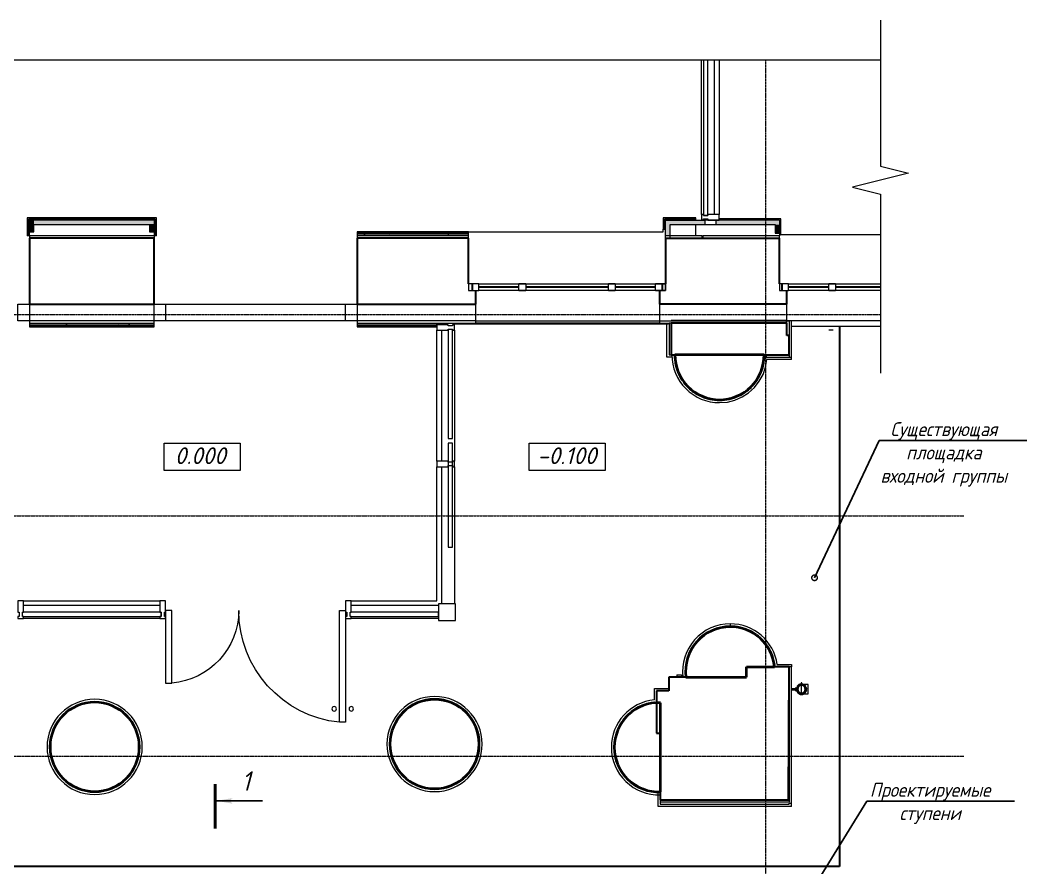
# Model space of a CAD drawing. Header units: millimetres. Extents: x 504091 to 2165846, y 135022 to 442887.
# Drawn here: x 1044380 to 1053380, y 255211 to 262792 of the extents above; entities that cross this region are included whole.
import ezdxf
from ezdxf import colors
from ezdxf.entities.mleader import LeaderData, LeaderLine
from ezdxf.math import Vec2, Vec3

# ---------------------------------------------------------------- set-up
doc = ezdxf.new("R2010")
doc.units = ezdxf.units.MM
doc.linetypes.add('ADSK_Линия сетки', pattern=[25, 20, -2.5, 0, -2.5])
doc.linetypes.add('осеваяX2', pattern=[4, 2.5, -0.5, 0.5, -0.5])
for name, color, linetype, lineweight in [('+АР_Вспомогательная', 7, 'Continuous', 9), ('_ Окна', 7, 'Continuous', 30), ('Аннотация', 7, 'Continuous', 9), ('Витраж', 7, 'Continuous', 9), ('Двери', 7, 'Continuous', 20), ('Колонны', 7, 'Continuous', 18), ('Лестницы', 7, 'Continuous', 18), ('Обобщенные модели', 7, 'Continuous', 18), ('Ограждение', 7, 'Continuous', 18), ('Окна', 7, 'Continuous', 18), ('Оси', 165, 'осеваяX2', 13), ('отметки', 7, 'Continuous', 20), ('Панели витража', 7, 'Continuous', 9), ('Перекрытие', 7, 'Continuous', 18), ('Размер', 7, 'Continuous', 13), ('Стены внутренние', 7, 'Continuous', 18), ('Стены наружные', 7, 'Continuous', 18), ('Стены несущие', 7, 'Continuous', 30), ('Стены отделка', 7, 'Continuous', 30), ('Стены штриховка', 7, 'Continuous', 18)]:
    doc.layers.add(name, color=color, linetype=linetype, lineweight=lineweight)
doc.layers.add('PS_Обозначения', color=7, linetype='Continuous')
doc.layers.add('ВСПОМОГАТЕЛЬНЫЙ', color=52, linetype='Continuous', lineweight=5, plot=False)
doc.layers.add('Линии', color=7, linetype='Continuous', lineweight=9, true_color=0x00a600)
doc.styles.add('GOST 2.304_new', font='isocpeur.ttf', dxfattribs={"width": 0.9, "oblique": 15})
pattern_1 = [(0, (1020494.34, 258365.19), (406.4, 101.6), [33.528, -271.272, 33.528, -271.272, -1625.6]), (0, (1020494.34, 258365.19), (406.4, 101.6), [-609.6, 33.528, -576.072, 33.528, -271.272, -711.2]), (0, (1020494.34, 258365.19), (406.4, 101.6), [-1524, 33.528, -169.672, 33.528, -474.472]), (120, (1020646.74, 258415.99), (-291.18818, 301.15272), [33.528, -271.272, 33.528, -271.272, -1625.6]), (120, (1020646.74, 258415.99), (-291.18818, 301.15272), [-609.6, 33.528, -576.072, 33.528, -271.272, -711.2]), (120, (1020646.74, 258415.99), (-291.18818, 301.15272), [-1524, 33.528, -169.672, 33.528, -474.472]), (240, (1020697.54, 258619.19), (-115.21182, -402.75272), [33.528, -271.272, 33.528, -271.272, -1625.6]), (240, (1020697.54, 258619.19), (-115.21182, -402.75272), [-609.6, 33.528, -576.072, 33.528, -271.272, -711.2]), (240, (1020697.54, 258619.19), (-115.21182, -402.75272), [-1524, 33.528, -169.672, 33.528, -474.472])]

# ---------------------------------------------------------------- blocks, each defined once
blk = doc.blocks.new('Системная панель - Стекло - 40мм-4289807-План 1-го этажа')
at = {"layer": 'Панели витража', "lineweight": 18}
for p, q in [((465, 40), (-465, 40)), ((-465, 40), (-465, 0)), ((-465, 0), (465, 0)), ((465, 0), (465, 40))]:
    blk.add_line(p, q, dxfattribs=at)
blk = doc.blocks.new('Квадратный угловой импост - 150х150 мм-6453345-План 1-го этажа')
at = {"layer": 'Витраж', "lineweight": 18}
for p, q in [((-25, 25), (125, 25)), ((-25, -125), (-25, 25)), ((125, 25), (125, -125)), ((125, -125), (-25, -125))]:
    blk.add_line(p, q, dxfattribs=at)
blk = doc.blocks.new('Прямоугольный импост - Импост структурный с накладкой - 160мм-4289808-План 1-го этажа')
at = {"layer": 'Витраж', "lineweight": 18}
for p, q in [((-50, 0), (-50, 17)), ((-50, 17), (0, 17)), ((-40, 0), (-50, 0)), ((-40, -40), (-40, 0)), ((0, 0), (-10, 0)), ((-10, 0), (-10, -40)), ((0, 17), (0, 0)), ((-50, -140), (-50, -40)), ((-50, -40), (-40, -40)), ((-10, -40), (0, -40)), ((0, -40), (0, -140)), ((0, -140), (-50, -140))]:
    blk.add_line(p, q, dxfattribs=at)
blk = doc.blocks.new('Системная панель - Стекло - 40мм-4289809-План 1-го этажа')
at = {"layer": 'Панели витража', "lineweight": 18}
for p, q in [((487.5, 40), (-487.5, 40)), ((-487.5, 40), (-487.5, 0)), ((-487.5, 0), (487.5, 0)), ((487.5, 0), (487.5, 40))]:
    blk.add_line(p, q, dxfattribs=at)
blk = doc.blocks.new('Прямоугольный импост - Импост структурный с накладкой - 160мм-6453342-План 1-го этажа')
at = {"layer": 'Витраж', "lineweight": 18}
for p, q in [((-25, 0), (-25, 17)), ((-25, 17), (25, 17)), ((-15, 0), (-25, 0)), ((-15, -40), (-15, 0)), ((25, 0), (15, 0)), ((15, 0), (15, -40)), ((25, 17), (25, 0)), ((-25, -140), (-25, -40)), ((-25, -40), (-15, -40)), ((15, -40), (25, -40)), ((25, -40), (25, -140)), ((25, -140), (-25, -140))]:
    blk.add_line(p, q, dxfattribs=at)
blk = doc.blocks.new('Прямоугольный импост - Импост структурный с накладкой - 160мм-4289652-План 1-го этажа')
at = {"layer": 'Витраж', "lineweight": 18}
for p, q in [((-25, 0), (-25, 17)), ((-25, 17), (25, 17)), ((-15, 0), (-25, 0)), ((-15, -40), (-15, 0)), ((25, 0), (15, 0)), ((15, 0), (15, -40)), ((25, 17), (25, 0)), ((-25, -140), (-25, -40)), ((-25, -40), (-15, -40)), ((15, -40), (25, -40)), ((25, -40), (25, -140)), ((25, -140), (-25, -140))]:
    blk.add_line(p, q, dxfattribs=at)
blk = doc.blocks.new('Прямоугольный импост - Импост структурный с накладкой - 160мм-687475-План 1-го этажа')
at = {"layer": 'Витраж', "lineweight": 18}
for p, q in [((-50, 0), (-50, 17)), ((-50, 17), (0, 17)), ((-40, 0), (-50, 0)), ((-40, -40), (-40, 0)), ((0, 0), (-10, 0)), ((-10, 0), (-10, -40)), ((0, 17), (0, 0)), ((-50, -140), (-50, -40)), ((-50, -40), (-40, -40)), ((-10, -40), (0, -40)), ((0, -40), (0, -140)), ((0, -140), (-50, -140))]:
    blk.add_line(p, q, dxfattribs=at)
blk = doc.blocks.new('TN_ПВС 125-82_Водосточная труба - TN_ПВС 125-82_Водосточная труба-2851611-План 1-го этажа')
at = {"layer": 'Обобщенные модели', "lineweight": 9}
h = blk.add_hatch(dxfattribs=at)
h.set_pattern_fill('FP_22', color=256, style=0, pattern_type=2)
h.set_pattern_definition([(135, (-1556.57, -30870.17), (-106.066, -106.066), [])])
h.paths.add_polyline_path([(41, 0), (38.8, 8.6), (34.4, 21.8), (19.4, 35.9), (-0.7, 40.9), (-22, 34.1), (-35.9, 19.4), (-40.5, -2.2), (-35.1, -21.1), (-19.4, -35.9), (0.7, -40.9), (21.1, -35.1), (35.9, -19.4), (40.9, -0.4)])
h.paths.add_polyline_path([(38.8, 0), (32.5, -20.5), (19.4, -33.6), (-1.7, -38.4), (-20.5, -32.5), (-33.6, -19.4), (-38.8, 0), (-32.5, 20.6), (-19.4, 33.6), (0, 38.8), (21, 32), (33.9, 18.4), (37.7, 4.2)])
at = {"layer": 'Обобщенные модели', "lineweight": 40}
for radius, start, end in [(41.1, 151.07109, 178.92891), (38.8, 0, 180), (38.8, 180, 0), (41.1, 121.07109, 148.92891), (41.1, 91.07109, 118.92891), (41.1, 61.07109, 88.92891), (41.1, 31.07109, 58.92891), (41.1, 1.07109, 28.92891), (41.1, 181.07109, 208.92891), (41.1, 211.07109, 238.92891), (41.1, 241.07109, 268.92891), (41.1, 271.07109, 298.92891), (41.1, 301.07109, 328.92891), (41.1, 331.07109, 358.92891)]:
    blk.add_arc((0, 0), radius, start, end, dxfattribs=at)
blk = doc.blocks.new('_ Хомут универсальный - _ Хомут универсальный-2851612-План 1-го этажа')
at = {"layer": 'Обобщенные модели'}
for p, q in [((-43.2, 2.1), (-56.9, 2.1)), ((-56.9, 2.1), (-56.9, -2.5)), ((-56.9, -2.5), (-43.2, -2.5)), ((-10, -42.1), (-10, -56.8)), ((-10, -56.8), (10, -56.8)), ((-5, -56.8), (-5, -93.3)), ((5, -93.3), (5, -56.8)), ((10, -56.8), (10, -42.2)), ((-5, -93.3), (5, -93.3))]:
    blk.add_line(p, q, dxfattribs=at)
for centre, radius, start, end in [((0, -0.1), 43.3, 283.41294, 177.00802), ((0, 0), 41, 0, 180), ((0, 0), 43.3, 183.31014, 256.65277), ((0, 0), 41, 180, 360)]:
    blk.add_arc(centre, radius, start, end, dxfattribs=at)
blk = doc.blocks.new('_ Водосточный слив с хомутом универсальным - _ Водосточный слив с хомутом универсальным-2862680-План 1-го этажа')
at = {"layer": 'Обобщенные модели'}
for p, q in [((-13.7, 41.1), (-61, 41.1)), ((0, 38.8), (0, -38.8)), ((0, 38.8), (0, -38.8)), ((-61, -41.1), (-13.7, -41.1))]:
    blk.add_line(p, q, dxfattribs=at)
at = {"layer": 'Обобщенные модели', "flags": 128}
blk.add_lwpolyline([(-61, 41.1), (-61, 39.9), (-61, 36.4), (-61, 30.8), (-61, 23.3), (-61, 14.6), (-61, 5), (-61, -5), (-61, -14.6), (-61, -23.3), (-61, -30.8), (-61, -36.4), (-61, -39.9), (-61, -41.1)], dxfattribs=at)
at = {"layer": 'Обобщенные модели'}
for start, end in [(13.28397, 180), (180, 267.21989), (273.32274, 346.71603)]:
    blk.add_arc((0, 0), 43.6, start, end, dxfattribs=at)
blk = doc.blocks.new('окно трехпол с фрамугой - 1740 и 1760 -2300_h___нов_ ок1-V47-План 1-го этажа')
at = {"layer": '_ Окна', "lineweight": 18}
for p, q in [((-880, 115), (-880, 175)), ((-880, 175), (-790, 175)), ((-790, 115), (-880, 115)), ((-790, 175), (-790, 115)), ((-430, 115), (-430, 175)), ((-430, 175), (-370, 175)), ((-370, 115), (-430, 115)), ((-370, 175), (-370, 115)), ((370, 115), (370, 175)), ((370, 175), (430, 175)), ((430, 115), (370, 115)), ((430, 175), (430, 115)), ((790, 175), (790, 115)), ((880, 175), (790, 175)), ((790, 115), (880, 115)), ((880, 115), (880, 175))]:
    blk.add_line(p, q, dxfattribs=at)
at = {"layer": '_ Окна'}
for p, q in [((-850, 115), (-850, 175)), ((-790, 145), (-430, 145)), ((-370, 145), (370, 145)), ((430, 145), (790, 145)), ((850, 115), (850, 175))]:
    blk.add_line(p, q, dxfattribs=at)
at = {"layer": 'Окна'}
for p, q in [((-880, 175), (-880, 115)), ((-790, 175), (-880, 175)), ((-880, 115), (-790, 115)), ((-790, 175), (-430, 175)), ((-430, 115), (-790, 115)), ((-370, 175), (-430, 175)), ((-430, 115), (-370, 115)), ((-370, 175), (370, 175)), ((370, 115), (-370, 115)), ((430, 175), (370, 175)), ((370, 115), (430, 115)), ((430, 175), (790, 175)), ((790, 115), (430, 115)), ((880, 175), (790, 175)), ((790, 115), (880, 115)), ((880, 115), (880, 175))]:
    blk.add_line(p, q, dxfattribs=at)
blk = doc.blocks.new('витражная дверь 1500')
at = {"layer": 'Двери'}
for points in [[(-110, -1000), (-55, -1000), (-55, 0), (-110, 0), (-110, -1000)], [(1500, -650), (1445, -650), (1445, 0), (1500, 0), (1500, -650)]]:
    blk.add_lwpolyline(points, dxfattribs=at)
for centre, radius, start, end in [((-156.3, -3.8), 1001.3, 275.80547, 0.22011), ((1501.3, 3.9), 656.3, 180.3406, 265.07818)]:
    blk.add_arc(centre, radius, start, end, dxfattribs=at)
at = {"layer": 'Линии', "color": 7, "lineweight": 18}
for centre in [(-160, -880), (-7.5, -880)]:
    blk.add_circle(centre, 20, dxfattribs=at)
blk = doc.blocks.new('_DotSmall')
at = {"color": 0, "linetype": 'ByBlock', "lineweight": 35, "const_width": 0.5}
blk.add_lwpolyline([(-0.0625, 0, 1), (0.0625, 0, 1)], format="xyb", close=True, dxfattribs=at)

msp = doc.modelspace()

# ---------------------------------------------------------------- hatches: boundary and pattern name
at = {"layer": 'PS_Обозначения', "ltscale": 50}
msp.add_hatch(color=256, dxfattribs=at).paths.add_polyline_path([(1046135.5349, 255810.4794), (1046285.5349, 255836.8794, 0.839099631), (1046285.5349, 255784.0794)], flags=0)
at = {"layer": 'Колонны', "true_color": 0xfbfbf4}
for points in [[(1050329.2179, 256917.8314), (1050332.0821, 256917.8314), (1050329.7548, 256989.615), (1050338.4461, 257054.5821), (1050359.1517, 257120.2278), (1050390.9759, 257181.5184), (1050433.2113, 257236.6955), (1050477.1743, 257278.8264), (1050533.2279, 257316.7088), (1050594.877, 257344.5739), (1050660.3484, 257361.6201), (1050727.7588, 257368.1419), (1050727.7588, 257373.9596), (1050656.1881, 257367.3286), (1050586.6569, 257348.066), (1050530.2148, 257322.5865), (1050473.2448, 257284.1326), (1050420.1824, 257232.0163), (1050380.7701, 257177.625), (1050350.8008, 257117.2171), (1050331.2397, 257052.5302), (1050322.655, 256986.4674), (1050322.6965, 256985.4248), (1050325.4267, 256917.8314), (1050328.7542, 256917.8314)], [(1051124.499, 257009.928), (1051130.0306, 257009.928), (1051114.3363, 257087.9065), (1051099.704, 257126.4369), (1051077.9449, 257170.2909), (1051070.0914, 257183.2893), (1051044.6496, 257219.3032), (1051025.0715, 257242.1074), (1050991.8671, 257274.5104), (1050974.8997, 257288.2871), (1050930.9792, 257318.2714), (1050918.4148, 257325.0586), (1050862.6798, 257350.3304), (1050794.8874, 257367.9922), (1050727.7588, 257373.9596), (1050727.7588, 257367.3572), (1050799.2893, 257360.373), (1050855.4795, 257346.3576), (1050915.0982, 257320.6296), (1050969.7529, 257285.5698), (1051017.9954, 257242.1074), (1051058.5474, 257191.394), (1051090.3345, 257134.7732), (1051112.7371, 257072.5586), (1051120.8572, 257029.3203)], [(1048084.9348, 255913.1064), (1048156.9991, 255919.7088), (1048223.6255, 255937.5613), (1048287.6871, 255967.4337), (1048345.5881, 256007.9764), (1048398.5409, 256062.2016), (1048437.6514, 256119.1598), (1048466.5895, 256182.1783), (1048484.3791, 256249.3422), (1048490.4393, 256318.6109), (1048483.8369, 256318.6109), (1048477.7767, 256249.3422), (1048459.7801, 256182.1783), (1048430.3941, 256119.1598), (1048390.5115, 256062.2016), (1048341.3441, 256013.0342), (1048284.3859, 255973.1516), (1048221.3674, 255943.7656), (1048154.2035, 255925.769), (1048084.9348, 255919.7088), (1048014.5197, 255926.0763), (1047946.2442, 255944.8186), (1047885.4838, 255973.1516), (1047828.5256, 256013.0342), (1047779.3582, 256062.2016), (1047739.4756, 256119.1598), (1047710.0896, 256182.1783), (1047692.093, 256249.3422), (1047685.1031, 256318.6109), (1047679.4304, 256318.6109), (1047686.9353, 256243.1786), (1047703.8853, 256179.9202), (1047733.7577, 256115.8586), (1047774.9974, 256057.2606), (1047828.5256, 256005.0048), (1047885.4838, 255965.8943), (1047948.5023, 255936.9563), (1048017.7994, 255918.98), (1048063.6476, 255914.9688)], [(1045046.1106, 255887.7178), (1045116.5258, 255893.8783), (1045184.8013, 255912.1727), (1045248.8629, 255942.0451), (1045306.7639, 255982.5878), (1045359.7415, 256036.8483), (1045398.84, 256093.7987), (1045427.7703, 256156.8085), (1045445.5557, 256223.9632), (1045451.6151, 256293.2223), (1045444.9577, 256293.2223), (1045438.8983, 256223.9632), (1045420.9042, 256156.8085), (1045391.5223, 256093.7987), (1045351.6452, 256036.8483), (1045302.4846, 255987.6877), (1045245.5342, 255947.8106), (1045182.5244, 255918.4287), (1045115.3697, 255900.4346), (1045046.1106, 255894.3752), (1044975.6955, 255900.7444), (1044907.42, 255919.4904), (1044846.6871, 255947.8106), (1044789.7367, 255987.6877), (1044740.5761, 256036.8483), (1044700.699, 256093.7987), (1044671.3171, 256156.8085), (1044653.323, 256223.9632), (1044646.2877, 256293.2223), (1044640.6062, 256293.2223), (1044648.2042, 256217.4425), (1044665.0611, 256154.5316), (1044694.9335, 256090.47), (1044736.1732, 256031.872), (1044789.7367, 255979.5914), (1044846.6871, 255940.4929), (1044909.6969, 255911.5626), (1044976.8516, 255893.7772), (1045037.7345, 255888.4506)]]:
    msp.add_hatch(color=7, dxfattribs=at).paths.add_polyline_path(points)
h = msp.add_hatch(color=7, dxfattribs=at)
h.paths.add_polyline_path([(1050082.4517, 255885.2879), (1050083.4434, 255886.3451), (1050102.4517, 255886.2055), (1050102.4517, 255891.0314), (1050029.5646, 255895.6926), (1049964.8053, 255910.9395), (1049899.5449, 255939.291), (1049840.3596, 255978.7858), (1049789.1326, 256028.1672), (1049747.4936, 256085.8641), (1049716.7676, 256150.0407), (1049697.3957, 256224.6447), (1049691.5861, 256289.5245), (1049684.9837, 256289.5245), (1049691.68, 256218.6552), (1049708.4288, 256155.1191), (1049731.2236, 256101.4837), (1049766.8958, 256045.3393), (1049814.3015, 255993.292), (1049859.3479, 255956.3515), (1049915.5876, 255923.679), (1049976.3711, 255900.4092), (1050040.0928, 255887.1638), (1050067.8222, 255885.9358)])
h.paths.add_polyline_path([(1049696.2918, 256224.6302), (1049696.2878, 256224.6447), (1049691.5861, 256265.5903)])
at = {"layer": 'Стены внутренние'}
for points in [[(1045537.405, 260963.4259), (1045577.405, 260963.4259), (1045577.405, 261003.4259), (1044462.2681, 261003.4259), (1044462.2681, 260963.4259), (1045424.6827, 260963.4259)], [(1044502.2681, 260898.4259), (1044502.2681, 261003.4259), (1044462.2681, 261003.4259), (1044462.2681, 260898.4259)], [(1050150.4703, 260843.4259), (1050150.4703, 260863.4259), (1050189.4703, 260863.4259), (1050189.4703, 261003.4259), (1050149.4703, 261003.4259), (1050149.4703, 260843.4259)], [(1045537.405, 260898.4259), (1045577.405, 260898.4259), (1045577.405, 260963.4259), (1045537.405, 260963.4259)], [(1051129.4698, 260888.4259), (1051169.4698, 260888.4259), (1051169.4698, 260963.4259), (1051129.4698, 260963.4259)]]:
    msp.add_hatch(color=256, dxfattribs=at).paths.add_polyline_path(points)
h = msp.add_hatch(color=256, dxfattribs=at)
h.paths.add_polyline_path([(1050371.4823, 260963.4259), (1050503.3433, 260963.4259), (1050503.3433, 261003.4259), (1050189.4703, 261003.4259), (1050189.4703, 260963.4259)])
h.paths.add_polyline_path([(1050702.6126, 260963.4259), (1051169.4698, 260963.4259), (1051169.4698, 261003.4259), (1050603.3433, 261003.4259), (1050603.3433, 260963.4259), (1050628.3433, 260963.4259)])
at = {"layer": 'Стены внутренние', "lineweight": 9}
h = msp.add_hatch(dxfattribs=at)
h.set_pattern_fill('FP_12', color=256, style=0, pattern_type=2)
h.set_pattern_definition(pattern_1)
h.paths.add_polyline_path([(1047322.2035, 260863.4259), (1048389.4703, 260863.4259), (1048389.4703, 260878.4259), (1047319.905, 260878.4259), (1047319.905, 260863.4259)])
h = msp.add_hatch(dxfattribs=at)
h.set_pattern_fill('FP_12', color=256, style=0, pattern_type=2)
h.set_pattern_definition(pattern_1)
h.paths.add_polyline_path([(1048106.1106, 260068.4259), (1048106.1106, 260083.4259), (1047392.405, 260083.4259), (1047392.405, 260068.4259), (1047580.998, 260068.4259)])
h.paths.add_polyline_path([(1042647.2681, 260068.4259), (1042647.2681, 260083.4259), (1041986.1106, 260083.4259), (1041986.1106, 260068.4259), (1042257.9248, 260068.4259)])
h.paths.add_polyline_path([(1045424.6827, 260068.4259), (1045577.405, 260068.4259), (1045577.405, 260083.4259), (1044462.2681, 260083.4259), (1044462.2681, 260068.4259)])

# ---------------------------------------------------------------- linework, layer by layer
at = {"layer": '+АР_Вспомогательная', "color": 7, "linetype": 'Continuous', "ltscale": 50}
for points in [[(1052071.3526, 262792.253), (1052071.3526, 261484.8374), (1052321.3526, 261422.3374), (1051821.3526, 261297.3374), (1052071.3526, 261234.8374), (1052071.3526, 259635.8384)], [(1028572.4136, 262437.2211), (1042868.5861, 262437.2211), (1042931.0861, 262687.2211), (1043056.0861, 262187.2211), (1043118.5861, 262437.2211), (1052071.3526, 262437.2211)]]:
    msp.add_lwpolyline(points, dxfattribs=at)
at = {"layer": '_ Окна', "lineweight": 18}
for p, q in [((1051249.4698, 260433.4259), (1051169.4698, 260433.4259)), ((1051169.4698, 260433.4259), (1051169.4698, 260373.4259)), ((1051169.4698, 260373.4259), (1051249.4698, 260373.4259)), ((1051249.4698, 260373.4259), (1051249.4698, 260433.4259)), ((1051609.4698, 260373.4259), (1051609.4698, 260433.4259)), ((1051609.4698, 260433.4259), (1051669.4698, 260433.4259)), ((1051669.4698, 260373.4259), (1051609.4698, 260373.4259)), ((1051669.4698, 260433.4259), (1051669.4698, 260373.4259))]:
    msp.add_line(p, q, dxfattribs=at)
at = {"layer": '_ Окна'}
for p, q in [((1051189.4698, 260433.4259), (1051189.4698, 260373.4259)), ((1051609.4698, 260403.4259), (1051249.4698, 260403.4259)), ((1052071.3526, 260403.4259), (1051669.4698, 260403.4259))]:
    msp.add_line(p, q, dxfattribs=at)
at = {"layer": 'PS_Обозначения', "ltscale": 50}
msp.add_lwpolyline([(1046123.0349, 255560.4794, 25, 25, 0), (1046123.0349, 255960.4794, 0, 0, 0)], format="xyseb", dxfattribs=at)
msp.add_lwpolyline([(1046135.5349, 255810.4794), (1046545.426, 255810.4794)], dxfattribs=at)
at = {"layer": 'Аннотация', "lineweight": 20}
for points in [[(1045667.375, 259008.6325), (1046347.874, 259008.6325), (1046347.874, 258763.874), (1045667.375, 258763.874)], [(1048929.6783, 259008.6325), (1049610.1772, 259008.6325), (1049610.1772, 258763.874), (1048929.6783, 258763.874)]]:
    msp.add_lwpolyline(points, close=True, dxfattribs=at)
at = {"layer": 'Витраж'}
for p, q in [((1050471.3433, 261054.4146), (1050471.3433, 262437.2211)), ((1050588.3433, 261054.4146), (1050588.3433, 262437.2211)), ((1048146.1106, 260018.4259), (1048146.1106, 258848.4259)), ((1048263.1106, 260018.4259), (1048263.1106, 258848.4259)), ((1048146.1106, 258798.4259), (1048146.1106, 257573.4259)), ((1048263.1106, 258798.4259), (1048263.1106, 257573.4259)), ((1045629.905, 257558.4259), (1044409.7681, 257558.4259)), ((1048121.1106, 257558.4259), (1047339.905, 257558.4259)), ((1045629.905, 257441.4259), (1044409.7681, 257441.4259)), ((1048121.1106, 257441.4259), (1047339.905, 257441.4259))]:
    msp.add_line(p, q, dxfattribs=at)
at = {"layer": 'Колонны', "lineweight": 40}
for p, q in [((1051031.1733, 259798.6219), (1050233.3764, 259798.6219)), ((1050874.1012, 256917.8314), (1050874.5081, 257009.928)), ((1050874.5081, 257009.928), (1051124.499, 257009.928)), ((1050332.0821, 256917.8314), (1050874.1012, 256917.8314)), ((1050105.1188, 255890.8909), (1050105.1188, 256688.1582))]:
    msp.add_line(p, q, dxfattribs=at)
for centre, radius, start, end in [((1050632.2748, 259796.9368), 398.902, 179.75796697, 270), ((1050632.2748, 259796.9368), 398.902, 270, 0.24203303), ((1050727.7588, 256968.4552), 398.902, 90, 187.29094517), ((1050727.7588, 256968.4552), 398.902, 5.96767013, 90), ((1045046.1106, 256293.2223), 398.847, 0, 180), ((1048084.9348, 256318.6109), 398.902, 0, 180), ((1050090.4882, 256289.5245), 398.902, 87.89807182, 180), ((1048084.9348, 256318.6109), 398.902, 180, 0), ((1045046.1106, 256293.2223), 398.847, 180, 0), ((1050090.4882, 256289.5245), 398.902, 180, 272.10192818)]:
    msp.add_arc(centre, radius, start, end, dxfattribs=at)
at = {"layer": 'Колонны'}
for centre, start, end in [((1050632.2748, 259796.9368), 354.6541223, 0.23809223), ((1050632.2748, 259796.9368), 189.3222111, 192.47159374), ((1050632.2748, 259796.9368), 198.88596788, 202.62562274), ((1050632.2748, 259796.9368), 335.75896508, 339.94058749), ((1050632.2748, 259796.9368), 345.18965328, 349.34549134), ((1050632.2748, 259796.9368), 208.46077186, 212.42078693), ((1050632.2748, 259796.9368), 326.34452496, 330.52445821), ((1050632.2748, 259796.9368), 218.05287003, 222.09607015), ((1050632.2748, 259796.9368), 227.67407964, 231.71687434), ((1050632.2748, 259796.9368), 307.54415366, 311.62864962), ((1050632.2748, 259796.9368), 316.94068034, 321.0910047), ((1050632.2748, 259796.9368), 237.34974513, 241.30838846), ((1050632.2748, 259796.9368), 247.14580891, 250.88237452), ((1050632.2748, 259796.9368), 257.30508692, 260.4452485), ((1050632.2748, 259796.9368), 279.38136806, 282.48525194), ((1050632.2748, 259796.9368), 288.76568736, 292.4777748), ((1050632.2748, 259796.9368), 298.15292527, 302.1125117), ((1050727.7588, 256968.4552), 76.99754732, 80.22653924), ((1050727.7588, 256968.4552), 66.59420684, 70.44952083), ((1050727.7588, 256968.4552), 56.56255244, 60.66789753), ((1050727.7588, 256968.4552), 46.65445792, 50.8797291), ((1050727.7588, 256968.4552), 36.80234448, 41.08208817), ((1050727.7588, 256968.4552), 26.98020558, 31.27011772), ((1050727.7588, 256968.4552), 17.17588973, 21.43509958), ((1050727.7588, 256968.4552), 8.73504612, 11.55963304), ((1050090.4882, 256289.5245), 101.39608335, 105.75369972), ((1050090.4882, 256289.5245), 95.82221293, 96.47269085), ((1050090.4882, 256289.5245), 129.38753203, 133.59724686), ((1050090.4882, 256289.5245), 120.0417372, 124.31605962), ((1050090.4882, 256289.5245), 110.71326244, 115.03484994), ((1050090.4882, 256289.5245), 148.19005357, 152.1592272), ((1050090.4882, 256289.5245), 138.76209643, 142.87832986), ((1050090.4882, 256289.5245), 157.73553876, 161.43985797), ((1050090.4882, 256289.5245), 167.64022945, 170.72035847)]:
    msp.add_arc(centre, 405.5044, start, end, dxfattribs=at)
at = {"layer": 'Лестницы', "color": 2, "lineweight": 30}
for p, q in [((1051704.9417, 260053.4259), (1051704.9417, 255222.781)), ((1051704.9417, 255222.781), (1038454.9417, 255222.781))]:
    msp.add_line(p, q, dxfattribs=at)
at = {"layer": 'Ограждение'}
msp.add_line((1051648.2994, 260019.7458), (1051608.2994, 260019.7458), dxfattribs=at)
at = {"layer": 'Окна'}
for p, q in [((1051249.4698, 260433.4259), (1051169.4698, 260433.4259)), ((1051169.4698, 260433.4259), (1051169.4698, 260373.4259)), ((1051169.4698, 260373.4259), (1051249.4698, 260373.4259)), ((1051249.4698, 260433.4259), (1051609.4698, 260433.4259)), ((1051609.4698, 260373.4259), (1051249.4698, 260373.4259)), ((1051669.4698, 260433.4259), (1051609.4698, 260433.4259)), ((1051609.4698, 260373.4259), (1051669.4698, 260373.4259)), ((1051669.4698, 260433.4259), (1052071.3526, 260433.4259)), ((1052071.3526, 260373.4259), (1051669.4698, 260373.4259))]:
    msp.add_line(p, q, dxfattribs=at)
at = {"layer": 'Оси', "linetype": 'ADSK_Линия сетки'}
for p, q in [((1051044.9086, 251853.8083), (1051044.9086, 262437.2211)), ((1027931.2978, 260160.1943), (1052071.3526, 260160.1943)), ((1027931.2978, 258360.1943), (1052817.489, 258360.1943)), ((1027931.2978, 256210.1943), (1052817.489, 256210.1943))]:
    msp.add_line(p, q, dxfattribs=at)
at = {"layer": 'Панели витража', "lineweight": 18}
for p, q in [((1050488.3433, 262437.2211), (1050488.3433, 261044.4146)), ((1050528.3433, 261044.4146), (1050528.3433, 262437.2211)), ((1050488.3433, 261044.4146), (1050528.3433, 261044.4146))]:
    msp.add_line(p, q, dxfattribs=at)
for points in [[(1044399.7681, 257458.4259), (1045639.905, 257458.4259), (1045639.905, 257498.4259), (1044399.7681, 257498.4259)], [(1047339.905, 257458.4259), (1048121.1106, 257458.4259), (1048121.1106, 257498.4259), (1047339.905, 257498.4259)]]:
    msp.add_lwpolyline(points, dxfattribs=at)
at = {"layer": 'Перекрытие'}
for p, q in [((1050628.3433, 262437.2211), (1050628.3433, 261054.4146)), ((1050421.3433, 260863.4259), (1050421.3433, 260963.4259)), ((1044462.2681, 260863.4259), (1044462.2681, 260898.4259)), ((1045577.405, 260253.4259), (1047392.405, 260253.4259)), ((1047392.405, 260103.4259), (1045577.405, 260103.4259)), ((1048106.1106, 258848.4259), (1048106.1106, 260018.4259)), ((1048106.1106, 257598.4259), (1048106.1106, 258798.4259)), ((1044409.7681, 257598.4259), (1045629.905, 257598.4259)), ((1047339.905, 257598.4259), (1048106.1106, 257598.4259))]:
    msp.add_line(p, q, dxfattribs=at)
for points in [[(1044359.7681, 260253.4259), (1044462.2681, 260253.4259), (1044462.2681, 260103.3193), (1044359.7681, 260103.4259)], [(1045577.405, 260253.4259), (1045679.905, 260253.4259), (1045679.905, 260103.3193), (1045577.405, 260103.4259)], [(1047289.905, 260253.4259), (1047392.405, 260253.4259), (1047392.405, 260103.3193), (1047289.905, 260103.4259)]]:
    msp.add_lwpolyline(points, close=True, dxfattribs=at)
at = {"layer": 'Стены внутренние'}
for p, q in [((1050129.4703, 260898.4259), (1050129.4703, 260923.4259)), ((1048389.4703, 260898.4259), (1050129.4703, 260898.4259)), ((1051234.4698, 260103.6219), (1051254.5105, 260103.6219)), ((1051254.5105, 260103.6219), (1051254.5105, 260103.4259))]:
    msp.add_line(p, q, dxfattribs=at)
at = {"layer": 'Стены наружные'}
for p, q in [((1051169.4698, 260875.4259), (1051169.4698, 260863.4259)), ((1051181.4698, 260875.4259), (1052071.3526, 260875.4259)), ((1048454.4703, 260103.4259), (1050094.4703, 260103.4259)), ((1051254.5105, 260103.4259), (1051234.4698, 260103.4259)), ((1052071.3526, 260103.4259), (1051274.5105, 260103.4259)), ((1048263.1106, 260073.4259), (1048263.1106, 260083.4259)), ((1050171.8531, 260073.4259), (1048263.1106, 260073.4259)), ((1050094.4703, 260083.4259), (1048454.4703, 260083.4259)), ((1050161.8531, 259778.6219), (1050161.8531, 260083.4259)), ((1050171.8531, 260073.4259), (1050171.8531, 260083.4259)), ((1052071.3526, 260053.4259), (1051274.5105, 260053.4259)), ((1050207.1647, 259778.6219), (1050161.8531, 259778.6219)), ((1051047.6961, 259778.6219), (1051037.3655, 259778.6219)), ((1051274.5105, 259758.6219), (1051056.0507, 259758.6219)), ((1051274.5105, 259758.6219), (1051274.5105, 259778.6219)), ((1050727.7588, 257393.9596), (1050727.7588, 257373.9596)), ((1051126.3504, 257029.928), (1051128.5766, 257029.928)), ((1051148.7993, 257029.928), (1051274.5105, 257029.928)), ((1051274.5105, 257029.928), (1051274.5105, 257009.6408)), ((1050250.8909, 256937.8314), (1050290.8909, 256937.8314)), ((1050250.8909, 256937.8314), (1050250.8909, 256917.8314)), ((1050290.8909, 256937.8314), (1050290.8909, 256917.8314)), ((1050049.3474, 256815.1139), (1050179.3474, 256815.1139)), ((1050049.3474, 256713.0354), (1050049.3474, 256815.1139)), ((1050049.3474, 256690.3658), (1050049.3474, 256692.9366)), ((1050082.4517, 255759.6408), (1050082.4517, 255886.4131)), ((1050102.4517, 255819.0216), (1050102.4517, 255799.6408)), ((1051274.5105, 255759.6408), (1051274.5105, 255789.6408)), ((1051274.5105, 255759.6408), (1050082.4517, 255759.6408))]:
    msp.add_line(p, q, dxfattribs=at)
at = {"layer": 'Стены наружные', "flags": 128}
msp.add_lwpolyline([(1050632.2748, 259371.4324), (1050701.9663, 259377.1784), (1050769.7738, 259394.2607), (1050833.8675, 259422.2177), (1050892.5163, 259460.294), (1050944.1367, 259507.4611), (1050987.3347, 259562.4449), (1051020.9443, 259623.7604), (1051044.0581, 259689.752), (1051056.029, 259758.5043)], dxfattribs=at)
at = {"layer": 'Стены наружные'}
for centre, radius, start, end in [((1050632.2748, 259796.9368), 425.5044, 179.77309889, 270), ((1050632.2748, 259796.9368), 405.5044, 179.76190777, 204.78881576), ((1050632.2748, 259796.9368), 405.5044, 343.74318849, 357.41130949), ((1050632.2748, 259796.9368), 405.5044, 315.43687543, 343.47994518), ((1050632.2748, 259796.9368), 405.5044, 205.63799617, 214.589601), ((1050632.2748, 259796.9368), 405.5044, 216.43493391, 223.04729868), ((1050632.2748, 259796.9368), 405.5044, 226.45921002, 235.32305664), ((1050632.2748, 259796.9368), 405.5044, 304.65774287, 314.5163355), ((1050632.2748, 259796.9368), 405.5044, 236.12044227, 243.92494292), ((1050632.2748, 259796.9368), 405.5044, 244.9604516, 270), ((1050632.2748, 259796.9368), 405.5044, 270, 294.9107731), ((1050632.2748, 259796.9368), 405.5044, 294.97239626, 304.48293804), ((1050727.7588, 256968.4552), 425.5044, 90, 186.83287031), ((1050727.7588, 256968.4552), 405.5044, 90, 187.17160497), ((1050727.7588, 256968.4552), 425.5044, 8.3066069, 90), ((1050727.7588, 256968.4552), 405.5044, 65.30762788, 90), ((1050727.7588, 256968.4552), 405.5044, 54.69717551, 63.99332947), ((1050727.7588, 256968.4552), 405.5044, 46.15125646, 53.53569741), ((1050727.7588, 256968.4552), 405.5044, 35.61000387, 45.93885885), ((1050727.7588, 256968.4552), 405.5044, 23.92581458, 34.65713812), ((1050727.7588, 256968.4552), 405.5044, 8.71941483, 22.86465215), ((1045046.1106, 256293.2223), 425.5044, 0, 180), ((1045046.1106, 256293.2223), 405.5044, 0, 180), ((1048084.9348, 256318.6109), 425.5044, 0, 180), ((1048084.9348, 256318.6109), 405.5044, 0, 180), ((1050090.4882, 256289.5245), 425.5044, 95.54842116, 180), ((1050090.4882, 256289.5245), 405.5044, 95.82300001, 180), ((1048084.9348, 256318.6109), 425.5044, 180, 0), ((1048084.9348, 256318.6109), 405.5044, 180, 0), ((1045046.1106, 256293.2223), 425.5044, 180, 0), ((1045046.1106, 256293.2223), 405.5044, 180, 0), ((1050090.4882, 256289.5245), 425.5044, 180, 271.61044668), ((1050090.4882, 256289.5245), 405.5044, 180, 271.69006365)]:
    msp.add_arc(centre, radius, start, end, dxfattribs=at)
at = {"layer": 'Стены несущие'}
for p, q in [((1044462.2681, 260843.4259), (1044462.2681, 260253.4259)), ((1045577.405, 260843.4259), (1044462.2681, 260843.4259)), ((1045577.405, 260253.4259), (1045577.405, 260843.4259)), ((1047392.405, 260843.4259), (1047392.405, 260253.4259)), ((1048389.4703, 260843.4259), (1047392.405, 260843.4259)), ((1048389.4703, 260433.4259), (1048389.4703, 260843.4259)), ((1050149.4703, 260843.4259), (1051169.4698, 260843.4259)), ((1050149.4703, 260843.4259), (1050149.4703, 260433.4259)), ((1051169.4698, 260433.4259), (1051169.4698, 260843.4259)), ((1048454.4703, 260253.4259), (1048454.4703, 260373.4259)), ((1050094.4703, 260373.4259), (1050094.4703, 260253.4259)), ((1051234.4698, 260253.4259), (1051234.4698, 260373.4259)), ((1044462.2681, 260253.4259), (1045577.405, 260253.4259)), ((1047392.405, 260253.4259), (1048454.4703, 260253.4259)), ((1051234.4698, 260253.4259), (1050094.4703, 260253.4259)), ((1051234.4698, 260103.6219), (1050200.8909, 260103.6219)), ((1050200.8909, 260103.6219), (1050200.8909, 260103.4259)), ((1051234.4698, 260103.4259), (1050200.8909, 260103.4259)), ((1051234.4698, 260103.4259), (1051234.4698, 260103.6219)), ((1050200.8909, 260083.4259), (1050200.8909, 259798.6219)), ((1051234.4698, 260083.4259), (1050200.8909, 260083.4259)), ((1051234.4698, 259973.4259), (1051234.4698, 260083.4259)), ((1051254.5105, 259973.4259), (1051234.4698, 259973.4259)), ((1051254.5105, 259798.6219), (1051254.5105, 259973.4259)), ((1050200.8909, 259798.6219), (1050233.3764, 259798.6219)), ((1051031.1733, 259798.6219), (1051254.5105, 259798.6219)), ((1051254.5118, 257009.928), (1051124.499, 257009.928)), ((1051249.2501, 255819.0216), (1051254.5118, 257009.928)), ((1050874.1012, 256917.8314), (1050179.3474, 256917.8314)), ((1050179.3474, 256917.8314), (1050179.3474, 256795.1139)), ((1050179.3474, 256795.1139), (1050069.3474, 256795.1139)), ((1050069.3474, 256795.1139), (1050069.3474, 256686.913)), ((1050069.3474, 256686.2742), (1050069.3474, 256415.1139)), ((1050069.3474, 256415.1139), (1050103.8329, 256415.1139)), ((1050103.8329, 256415.1139), (1050103.8329, 256199.0216)), ((1050102.4517, 256199.0216), (1050102.4517, 255819.0216)), ((1050102.4517, 255819.0216), (1051249.2501, 255819.0216))]:
    msp.add_line(p, q, dxfattribs=at)
at = {"layer": 'Стены отделка', "lineweight": 9}
for p, q in [((1045597.405, 261023.4259), (1044442.2681, 261023.4259)), ((1044442.2681, 261023.4259), (1044442.2681, 260863.4259)), ((1045577.405, 261003.4259), (1044462.2681, 261003.4259)), ((1044462.2681, 261003.4259), (1044462.2681, 260898.4259)), ((1045577.405, 261003.4259), (1045577.405, 260843.4259)), ((1045597.405, 260863.4259), (1045597.405, 261023.4259)), ((1050421.3433, 261023.4259), (1050129.4703, 261023.4259)), ((1050129.4703, 261023.4259), (1050129.4703, 260923.4259)), ((1050149.4703, 261003.4259), (1050478.3433, 261003.4259)), ((1050149.4703, 260843.4259), (1050149.4703, 261003.4259)), ((1050421.3433, 261003.4259), (1050421.3433, 261023.4259)), ((1050628.3433, 261004.4146), (1050478.3433, 261004.4146)), ((1050478.3433, 261004.4146), (1050478.3433, 261003.4259)), ((1051179.4698, 261015.4259), (1050628.3433, 261015.4259)), ((1050628.3433, 261015.4259), (1050628.3433, 261004.4146)), ((1051169.4698, 261003.4259), (1050628.3433, 261003.4259)), ((1051169.4698, 261003.4259), (1051169.4698, 260875.4259)), ((1051181.4698, 260875.4259), (1051181.4698, 261013.4259)), ((1044502.2681, 260963.4259), (1045577.405, 260963.4259)), ((1044502.2681, 260898.4259), (1044502.2681, 260963.4259)), ((1045537.405, 260963.4259), (1045537.405, 260898.4259)), ((1050129.4703, 260923.4259), (1050149.4703, 260923.4259)), ((1050189.4703, 260963.4259), (1051129.4698, 260963.4259)), ((1050189.4703, 260843.4259), (1050189.4703, 260963.4259)), ((1051129.4698, 260963.4259), (1051129.4698, 260888.4259)), ((1045597.405, 260863.4259), (1044442.2681, 260863.4259)), ((1044462.2681, 260898.4259), (1044502.2681, 260898.4259)), ((1044462.2681, 260863.4259), (1044462.2681, 260843.4259)), ((1045537.405, 260898.4259), (1045577.405, 260898.4259)), ((1047392.405, 260898.4259), (1047392.405, 260843.4259)), ((1048389.4703, 260898.4259), (1047392.405, 260898.4259)), ((1048389.4703, 260843.4259), (1048389.4703, 260898.4259)), ((1050476.8003, 260863.4259), (1050149.4703, 260863.4259)), ((1050476.8003, 260843.4259), (1050476.8003, 260863.4259)), ((1051169.4698, 260863.4259), (1050483.8689, 260863.4259)), ((1050483.8689, 260863.4259), (1050483.8689, 260843.4259)), ((1051129.4698, 260888.4259), (1051169.4698, 260888.4259)), ((1051169.4698, 260875.4259), (1051181.4698, 260875.4259)), ((1051169.4698, 260843.4259), (1051169.4698, 260863.4259)), ((1044462.2681, 260253.4259), (1044462.2681, 260048.4259)), ((1045577.405, 260048.4259), (1045577.405, 260253.4259)), ((1047392.405, 260253.4259), (1047392.405, 260048.4259)), ((1048454.4703, 260083.4259), (1048454.4703, 260253.4259)), ((1050094.4703, 260253.4259), (1050094.4703, 260083.4259)), ((1051234.4698, 260103.6219), (1051234.4698, 260253.4259)), ((1045577.405, 260103.4259), (1044462.2681, 260103.4259)), ((1048454.4703, 260103.4259), (1047392.405, 260103.4259)), ((1050094.4703, 260103.4259), (1050200.8909, 260103.4259)), ((1051228.9139, 260103.4259), (1051228.9139, 260053.4259)), ((1051234.4698, 260083.4259), (1051234.4698, 260103.4259)), ((1051274.5105, 260103.4259), (1051254.5105, 260103.4259)), ((1051254.5105, 260103.4259), (1051254.5105, 259973.4259)), ((1051274.5105, 259778.6219), (1051274.5105, 260103.4259)), ((1044462.2681, 260048.4259), (1045577.405, 260048.4259)), ((1047392.405, 260048.4259), (1048106.1106, 260048.4259)), ((1047955.3433, 260083.4259), (1048454.4703, 260083.4259)), ((1048106.1106, 260048.4259), (1048106.1106, 260083.4259)), ((1050094.4703, 260083.4259), (1050181.8531, 260083.4259)), ((1050181.8531, 260083.4259), (1050181.8531, 259798.6219)), ((1050201.8531, 259798.6219), (1050201.8531, 260083.4259)), ((1051228.9139, 260053.4259), (1051234.4698, 260053.4259)), ((1050181.8531, 259798.6219), (1050200.8909, 259798.6219)), ((1051047.6961, 259798.6219), (1051047.6961, 259778.6219)), ((1051047.6961, 259778.6219), (1051274.5105, 259778.6219)), ((1051274.5105, 257009.6408), (1051254.5105, 257009.6408)), ((1051254.5105, 257009.6408), (1051254.5105, 255799.6408)), ((1051274.5105, 256813.4515), (1051274.5105, 257009.6408)), ((1051274.5105, 255789.6408), (1051274.5105, 256803.8374)), ((1051254.5105, 255799.6408), (1050102.4517, 255799.6408)), ((1050102.4517, 255799.6408), (1050102.4517, 255779.6408)), ((1050102.4517, 255779.6408), (1051254.5105, 255779.6408)), ((1051254.5105, 255779.6408), (1051254.5105, 255789.6408)), ((1051254.5105, 255789.6408), (1051274.5105, 255789.6408))]:
    msp.add_line(p, q, dxfattribs=at)
at = {"layer": 'Стены штриховка'}
for p, q in [((1045586.405, 261012.4259), (1044453.2681, 261012.4259)), ((1044453.2681, 261012.4259), (1044453.2681, 260863.4259)), ((1045586.405, 260863.4259), (1045586.405, 261012.4259)), ((1050421.3433, 261012.4259), (1050140.4703, 261012.4259)), ((1050140.4703, 261012.4259), (1050140.4703, 260923.4259)), ((1050478.3433, 261003.4259), (1050503.3433, 261003.4259)), ((1050503.3433, 260963.4259), (1050503.3433, 261004.4146)), ((1050603.3433, 260963.4259), (1050603.3433, 261004.4146)), ((1050603.3433, 261003.4259), (1050628.3433, 261003.4259)), ((1051181.4698, 261013.4259), (1050628.3433, 261013.4259)), ((1050628.3433, 261004.4146), (1050628.3433, 261003.4259)), ((1051179.4698, 260875.4259), (1051179.4698, 261015.4259)), ((1051181.4698, 261015.4259), (1051179.4698, 261015.4259)), ((1051181.4698, 261013.4259), (1051181.4698, 261015.4259)), ((1048389.4703, 260887.4259), (1047392.405, 260887.4259)), ((1048389.4703, 260878.4259), (1047392.405, 260878.4259)), ((1048389.4703, 260863.4259), (1047392.405, 260863.4259)), ((1044462.2681, 260083.4259), (1045577.405, 260083.4259)), ((1044462.2681, 260068.4259), (1045577.405, 260068.4259)), ((1044462.2681, 260059.4259), (1045577.405, 260059.4259)), ((1047392.405, 260083.4259), (1047955.3433, 260083.4259)), ((1047392.405, 260068.4259), (1048106.1106, 260068.4259)), ((1047392.405, 260059.4259), (1048106.1106, 260059.4259)), ((1050200.8909, 260083.4259), (1050181.8531, 260083.4259)), ((1050233.3764, 259798.6219), (1051031.1733, 259798.6219)), ((1051254.5105, 259798.6219), (1051254.5105, 259778.6219)), ((1050874.5081, 257009.928), (1050874.1012, 256917.8314)), ((1051124.499, 257009.928), (1050874.5081, 257009.928))]:
    msp.add_line(p, q, dxfattribs=at)

# ---------------------------------------------------------------- block references
at = {"layer": 'Витраж', "extrusion": (0, 0, -1)}
for name, p, rotation in [('Прямоугольный импост - Импост структурный с накладкой - 160мм-687475-План 1-го этажа', (-1050488.3433, 261004.4146), 270.0000000000001), ('Прямоугольный импост - Импост структурный с накладкой - 160мм-4289808-План 1-го этажа', (-1048246.1106, 260068.4259), 90.00000000000011), ('Прямоугольный импост - Импост структурный с накладкой - 160мм-4289652-План 1-го этажа', (-1048246.1106, 258823.4259), 90.00000000000011), ('Прямоугольный импост - Импост структурный с накладкой - 160мм-6453342-План 1-го этажа', (-1044384.7681, 257458.4259), 180), ('Прямоугольный импост - Импост структурный с накладкой - 160мм-6453342-План 1-го этажа', (-1045654.905, 257458.4259), 180), ('Прямоугольный импост - Импост структурный с накладкой - 160мм-6453342-План 1-го этажа', (-1047314.905, 257458.4259), 180), ('Квадратный угловой импост - 150х150 мм-6453345-План 1-го этажа', (-1048146.1106, 257448.4259), 180)]:
    msp.add_blockref(name, p, dxfattribs=dict(at, rotation=rotation))
at = {"layer": 'ВСПОМОГАТЕЛЬНЫЙ', "color": 1, "xscale": -1}
msp.add_blockref('витражная дверь 1500', (1047179.905, 257513.4259), dxfattribs=at)
at = {"layer": 'Обобщенные модели'}
for name, rotation in [('_ Хомут универсальный - _ Хомут универсальный-2851612-План 1-го этажа', 270.0000000000002), ('_ Водосточный слив с хомутом универсальным - _ Водосточный слив с хомутом универсальным-2862680-План 1-го этажа', 180)]:
    msp.add_blockref(name, (1051364.5105, 256808.6219), dxfattribs=dict(at, rotation=rotation))
at = {"layer": 'Обобщенные модели', "lineweight": 40, "rotation": 270.0000000000002}
msp.add_blockref('TN_ПВС 125-82_Водосточная труба - TN_ПВС 125-82_Водосточная труба-2851611-План 1-го этажа', (1051364.5105, 256808.6219), dxfattribs=at)
at = {"layer": 'Окна', "rotation": 180}
msp.add_blockref('окно трехпол с фрамугой - 1740 и 1760 -2300_h___нов_ ок1-V47-План 1-го этажа', (1049269.4703, 260548.4259), dxfattribs=at)
at = {"layer": 'Панели витража', "rotation": 89.9999999999999}
for name, p in [('Системная панель - Стекло - 40мм-4289809-План 1-го этажа', (1048246.1106, 259539.6219)), ('Системная панель - Стекло - 40мм-4289807-План 1-го этажа', (1048246.1106, 258544.6219))]:
    msp.add_blockref(name, p, dxfattribs=at)

# ---------------------------------------------------------------- texts
at = {"layer": 'PS_Обозначения', "style": 'GOST 2.304_new', "oblique": 15, "width": 0.9}
msp.add_text('1', height=175, dxfattribs=at).set_placement((1046358.2742, 255900.0162))
at = {"layer": 'отметки', "lineweight": 20, "char_height": 150, "width": 771.616927, "attachment_point": 1, "line_spacing_factor": 1.022761, "style": 'GOST 2.304_new'}
for s, insert in [('{\\W1;0.000}', (1045762.5154, 258972.1418)), ('{\\W1;-0.100}', (1049002.4249, 258972.1418))]:
    msp.add_mtext(s, dxfattribs=dict(at, insert=insert))

# ---------------------------------------------------------------- leaders
at = {"layer": 'Размер', "ltscale": 20}
ml = msp.add_multileader_mtext('Standard', dxfattribs=at)
ml.set_content('\\A1;Существующая площадка входной группы', color=256, style='GOST 2.304_new')
ml.set_leader_properties()
ml.set_arrow_properties(name='DOTSMALL')
ml.build(insert=Vec2(0, 0))
ml.multileader.update_dxf_attribs({"text_left_attachment_type": 6, "text_right_attachment_type": 6, "dogleg_length": 1, "arrow_head_size": 100})
ctx = ml.context
ctx.base_point, ctx.char_height, ctx.arrow_head_size, ctx.landing_gap_size, ctx.plane_origin = Vec3(1052080.1459, 259034.4474), 125, 100, 0, Vec3(1032531.279, 404487.55)
ctx.left_attachment, ctx.right_attachment, ctx.text_align_type = 6, 6, 1
notes = []
notes.append((ctx, [(1, (1, 1, 0), (1052060.1459, 259034.4474), (1, 0), 20, [(0, [(1051481.4955, 257805.6928)], 0, [])])]))
ctx.mtext.insert, ctx.mtext.rotation, ctx.mtext.width, ctx.mtext.alignment, ctx.mtext.flow_direction = Vec3(1052636.8927, 259196.9474), 6.283185307, 1286.674802, 2, 5
ml = msp.add_multileader_mtext('Standard', dxfattribs=at)
ml.set_content('\\A1;Проектируемые ступени', color=256, style='GOST 2.304_new')
ml.set_leader_properties()
ml.set_arrow_properties(name='DOTSMALL')
ml.build(insert=Vec2(0, 0))
ml.multileader.update_dxf_attribs({"text_left_attachment_type": 6, "text_right_attachment_type": 6, "dogleg_length": 1, "arrow_head_size": 100})
ctx = ml.context
ctx.base_point, ctx.char_height, ctx.arrow_head_size, ctx.landing_gap_size, ctx.plane_origin = Vec3(1051969.0749, 255809.3398), 125, 100, 0, Vec3(1032531.279, 401348.931)
ctx.left_attachment, ctx.right_attachment, ctx.text_align_type = 6, 6, 1
notes.append((ctx, [(1, (1, 1, 0), (1051949.0749, 255809.3398), (1, 0), 20, [(0, [(1051247.3898, 254667.0739)], 0, [])])]))
ctx.mtext.insert, ctx.mtext.rotation, ctx.mtext.width, ctx.mtext.alignment, ctx.mtext.flow_direction = Vec3(1052514.5718, 255971.8398), 6.283185307, 1286.674802, 2, 5
for ctx, leaders in notes:
    for number, flags, end, landing, length, lines in leaders:
        leader = LeaderData()
        leader.index, (leader.has_last_leader_line, leader.has_dogleg_vector, leader.attachment_direction) = number, flags
        leader.last_leader_point, leader.dogleg_vector, leader.dogleg_length = Vec3(end), Vec3(landing), length
        for number, points, colour, breaks in lines:
            line = LeaderLine()
            line.index, line.vertices, line.color, line.breaks = number, Vec3.list(points), colors.encode_raw_color(colour), breaks
            leader.lines.append(line)
        ctx.leaders.append(leader)

doc.saveas('drawing.dxf')
